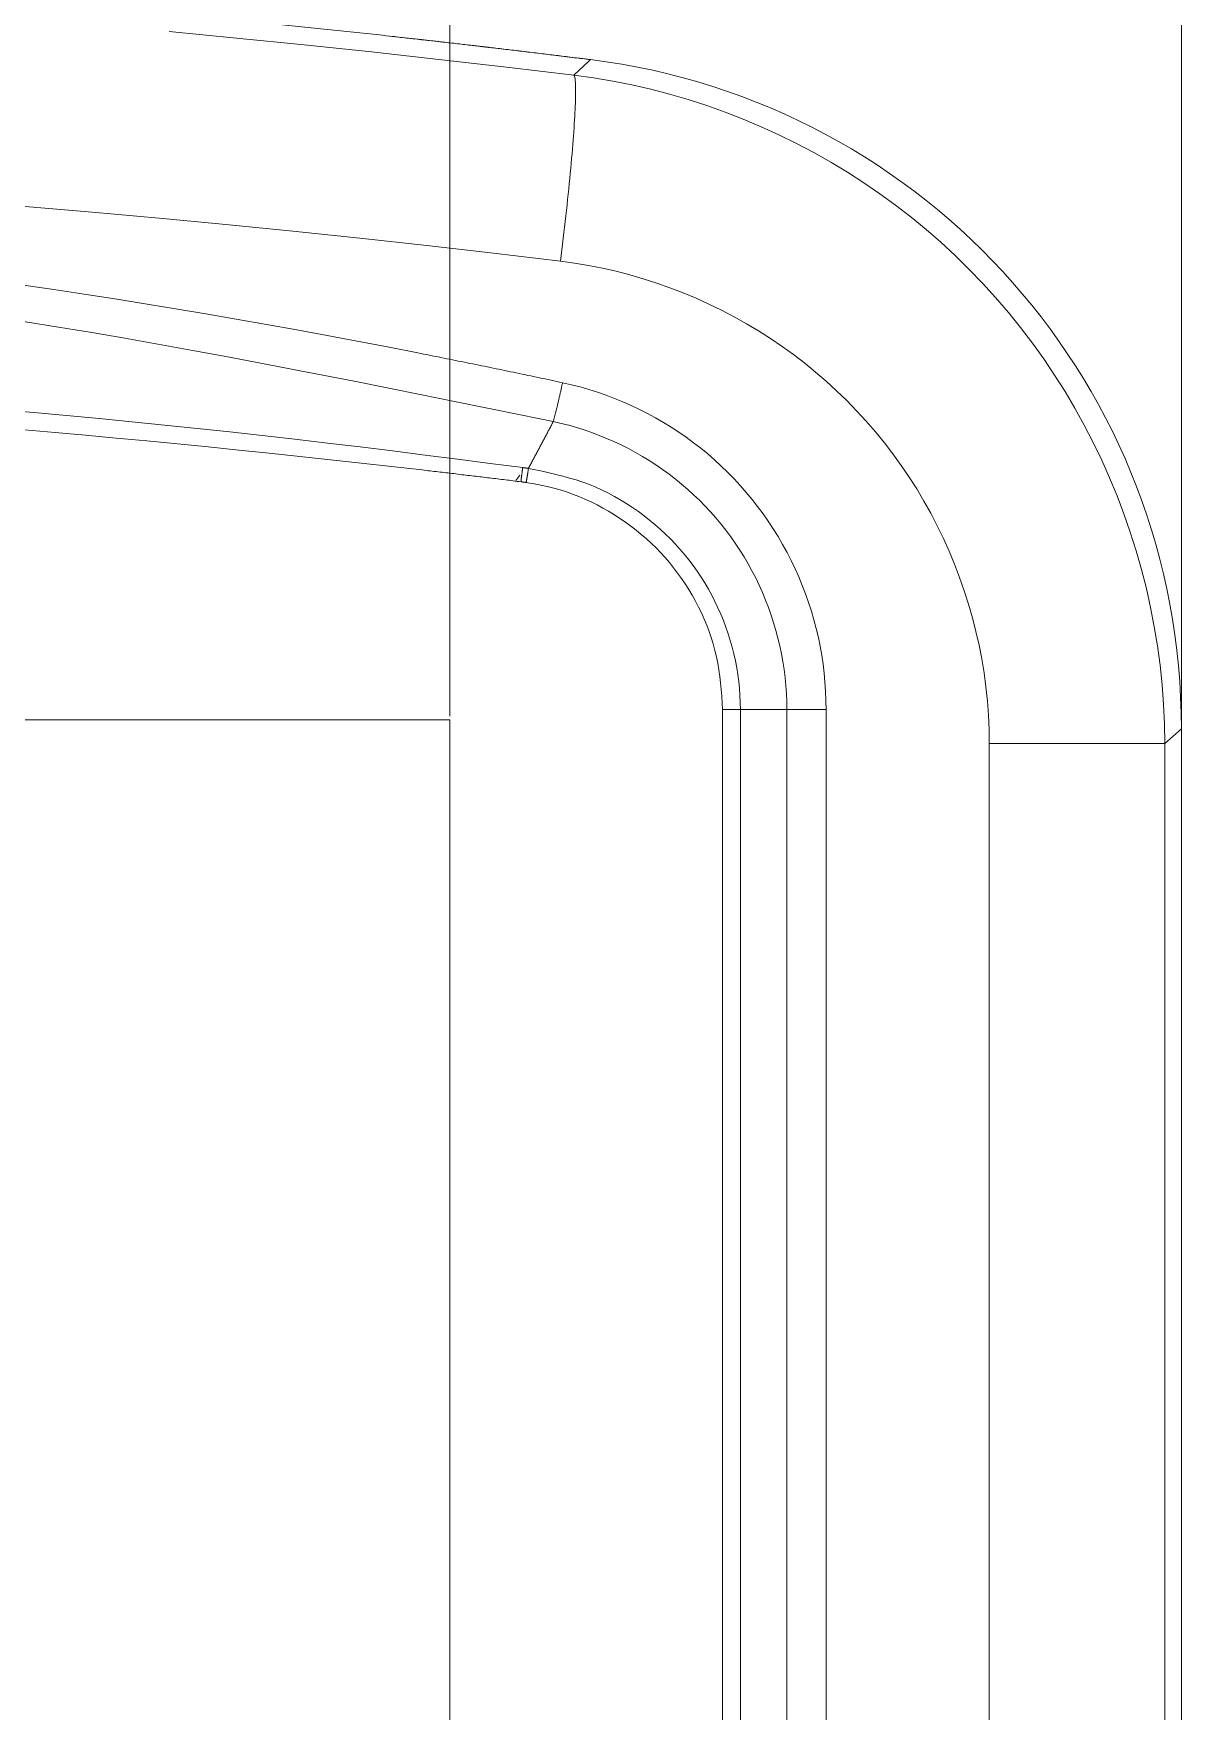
# Model space of a CAD drawing. Header units: inches. Extents: x 0 to 40, y 35.9 to 64.1.
# Drawn here: x 9.187 to 10.547, y 51.388 to 53.376 of the extents above; entities that cross this region are included whole.
import ezdxf

# ---------------------------------------------------------------- set-up
doc = ezdxf.new("R2010")
doc.units = ezdxf.units.IN
doc.header["$MEASUREMENT"] = 0
doc.layers.add('1', color=7, linetype='Continuous')
doc.layers.add('2', color=7, linetype='Continuous')

# ---------------------------------------------------------------- blocks, each defined once
blk = doc.blocks.new('block 725')
at = {"layer": '1', "color": 43, "lineweight": 18, "true_color": 0xccb266}
blk.add_open_spline([(9.7629, 52.8528), (9.7612, 52.8507), (9.7596, 52.8486), (9.758, 52.8464)], degree=3, dxfattribs=at)
blk = doc.blocks.new('block 2895')
at = {"layer": '2', "color": 7, "lineweight": 18, "true_color": 0xffffff}
blk.add_lwpolyline([(10.5268, 52.5346), (10.5268, 49.4211)], dxfattribs=at)
blk = doc.blocks.new('block 2910')
at = {"layer": '2', "color": 7, "lineweight": 18, "true_color": 0xffffff}
blk.add_lwpolyline([(10.0031, 52.5751), (10.0031, 49.7063)], dxfattribs=at)
blk = doc.blocks.new('block 2911')
at = {"layer": '2', "color": 80, "lineweight": 18, "true_color": 0x3fff00}
blk.add_lwpolyline([(10.5466, 52.5522), (10.5466, 49.2757)], dxfattribs=at)
blk = doc.blocks.new('block 2917')
at = {"layer": '2', "color": 7, "lineweight": 18, "true_color": 0xffffff}
blk.add_lwpolyline([(10.319, 49.4027), (10.319, 52.5346)], dxfattribs=at)
blk = doc.blocks.new('block 2919')
at = {"layer": '2', "color": 7, "lineweight": 18, "true_color": 0xffffff}
blk.add_lwpolyline([(10.0791, 49.7063), (10.0791, 52.5751)], dxfattribs=at)
blk = doc.blocks.new('block 2920')
at = {"layer": '2', "color": 7, "lineweight": 18, "true_color": 0xffffff}
blk.add_lwpolyline([(10.1259, 49.7063), (10.1259, 52.5751)], dxfattribs=at)
blk = doc.blocks.new('block 2921')
at = {"layer": '2', "color": 7, "lineweight": 18, "true_color": 0xffffff}
blk.add_lwpolyline([(10.5466, 52.5522), (10.5466, 49.4211)], dxfattribs=at)
blk = doc.blocks.new('block 2922')
at = {"layer": '2', "color": 7, "lineweight": 18, "true_color": 0xffffff}
blk.add_lwpolyline([(9.68, 52.563), (9.68, 49.5341)], dxfattribs=at)
blk = doc.blocks.new('block 2932')
at = {"layer": '2', "color": 7, "lineweight": 18, "true_color": 0xffffff}
blk.add_lwpolyline([(5.9781, 52.563), (9.68, 52.563)], dxfattribs=at)
blk = doc.blocks.new('block 2936')
at = {"layer": '2', "color": 7, "lineweight": 18, "true_color": 0xffffff}
blk.add_lwpolyline([(10.5268, 52.5346), (10.319, 52.5346)], dxfattribs=at)
blk = doc.blocks.new('block 2941')
at = {"layer": '2', "color": 7, "lineweight": 18, "true_color": 0xffffff}
blk.add_lwpolyline([(10.5466, 52.5522), (10.5268, 52.5346)], dxfattribs=at)
blk = doc.blocks.new('block 2958')
at = {"layer": '2', "color": 7, "lineweight": 18, "true_color": 0xffffff}
blk.add_open_spline([(9.6464, 53.3688), (9.7131, 53.3613), (9.7798, 53.3534), (9.8465, 53.3451)], degree=3, dxfattribs=at)
blk = doc.blocks.new('block 2967')
at = {"layer": '2', "color": 80, "lineweight": 18, "true_color": 0x3fff00}
blk.add_open_spline([(9.8465, 53.3451), (10.2465, 53.2952), (10.5466, 52.9553), (10.5466, 52.5522)], degree=3, dxfattribs=at)
blk = doc.blocks.new('block 2979')
at = {"layer": '2', "color": 7, "lineweight": 18, "true_color": 0xffffff}
blk.add_open_spline([(9.8465, 53.3451), (10.2465, 53.2952), (10.5466, 52.9553), (10.5466, 52.5522)], degree=3, dxfattribs=at)
blk = doc.blocks.new('block 3010')
at = {"layer": '2', "color": 7, "lineweight": 18, "true_color": 0xffffff}
blk.add_open_spline([(9.7731, 52.8607), (9.773, 52.8608), (9.7728, 52.8608), (9.7728, 52.8608), (9.7727, 52.8608), (9.7726, 52.8608), (9.7726, 52.8608), (9.7724, 52.8608), (9.7723, 52.8609), (9.7723, 52.8609), (9.7722, 52.8609), (9.772, 52.8609), (9.772, 52.8609), (9.7719, 52.8609), (9.7718, 52.8609), (9.7718, 52.8609), (9.7716, 52.861), (9.7715, 52.861), (9.7715, 52.861), (9.7713, 52.861), (9.7712, 52.861), (9.7712, 52.861), (9.7711, 52.861), (9.7709, 52.8611), (9.7709, 52.8611), (9.7708, 52.8611), (9.7707, 52.8611), (9.7707, 52.8611), (9.7705, 52.8611), (9.7704, 52.8611), (9.7704, 52.8611), (9.7703, 52.8612), (9.7701, 52.8612), (9.7701, 52.8612), (9.77, 52.8612), (9.7698, 52.8612), (9.7698, 52.8612), (9.7697, 52.8613), (9.7696, 52.8613), (9.7696, 52.8613), (9.7694, 52.8613), (9.7693, 52.8613), (9.7693, 52.8613), (9.7692, 52.8613), (9.769, 52.8614), (9.769, 52.8614), (9.7689, 52.8614), (9.7687, 52.8614), (9.7687, 52.8614), (9.7686, 52.8614), (9.7685, 52.8614), (9.7685, 52.8614), (9.7683, 52.8614), (9.7682, 52.8615), (9.7682, 52.8615), (9.7681, 52.8615), (9.7679, 52.8615), (9.7679, 52.8615), (9.7678, 52.8615), (9.7677, 52.8615), (9.7677, 52.8615), (9.7675, 52.8616), (9.7674, 52.8616), (9.7674, 52.8616), (9.7672, 52.8616), (9.7671, 52.8616), (9.7671, 52.8616), (9.767, 52.8616), (9.7668, 52.8616), (9.7668, 52.8616), (9.7667, 52.8617), (9.7666, 52.8617), (9.7666, 52.8617), (9.7664, 52.8617), (9.7663, 52.8617), (9.7663, 52.8617)], degree=3, knots=[0, 0, 0, 0, 1, 1, 1, 2, 2, 2, 3, 3, 3, 4, 4, 4, 5, 5, 5, 6, 6, 6, 7, 7, 7, 8, 8, 8, 9, 9, 9, 10, 10, 10, 11, 11, 11, 12, 12, 12, 13, 13, 13, 14, 14, 14, 15, 15, 15, 16, 16, 16, 17, 17, 17, 18, 18, 18, 19, 19, 19, 20, 20, 20, 21, 21, 21, 22, 22, 22, 23, 23, 23, 24, 24, 24, 25, 25, 25, 25], dxfattribs=at)
blk = doc.blocks.new('block 3022')
at = {"layer": '2', "color": 7, "lineweight": 18, "true_color": 0xffffff}
blk.add_lwpolyline([(9.8111, 53.1063), (9.7318, 53.1158), (9.6525, 53.1248), (9.5733, 53.1335), (9.494, 53.1418), (9.4147, 53.1497), (9.3355, 53.1572), (9.2562, 53.1643), (9.1769, 53.1711)], dxfattribs=at)
blk = doc.blocks.new('block 3072')
at = {"layer": '2', "color": 7, "lineweight": 18, "true_color": 0xffffff}
blk.add_open_spline([(10.0031, 52.5751), (10.0033, 52.5751), (10.0034, 52.5751), (10.0034, 52.5751), (10.0035, 52.5751), (10.0036, 52.5751), (10.0036, 52.5751), (10.0037, 52.5751), (10.0039, 52.5751), (10.0039, 52.5751), (10.0039, 52.5751), (10.0041, 52.5751), (10.0041, 52.5751), (10.0041, 52.5751), (10.0043, 52.5751), (10.0043, 52.5751), (10.0043, 52.5751), (10.0045, 52.5751), (10.0045, 52.5751), (10.0045, 52.5751), (10.0047, 52.5751), (10.0047, 52.5751), (10.0047, 52.5751), (10.005, 52.5751), (10.005, 52.5751), (10.005, 52.5751), (10.0052, 52.5751), (10.0052, 52.5751), (10.0052, 52.5751), (10.0055, 52.5751), (10.0055, 52.5751), (10.0055, 52.5751), (10.0058, 52.5751), (10.0058, 52.5751), (10.0058, 52.5751), (10.0062, 52.5751), (10.0062, 52.5751), (10.0062, 52.5751), (10.0065, 52.5751), (10.0065, 52.5751), (10.0065, 52.5751), (10.0068, 52.5751), (10.0068, 52.5751), (10.0068, 52.5751), (10.0072, 52.5751), (10.0072, 52.5751), (10.0072, 52.5751), (10.0076, 52.5751), (10.0076, 52.5751), (10.0076, 52.5751), (10.008, 52.5751), (10.008, 52.5751), (10.008, 52.5751), (10.0084, 52.5751), (10.0084, 52.5751), (10.0084, 52.5751), (10.0088, 52.5751), (10.0088, 52.5751), (10.0088, 52.5751), (10.0093, 52.5751), (10.0093, 52.5751), (10.0093, 52.5751), (10.0098, 52.5751), (10.0098, 52.5751), (10.0098, 52.5751), (10.0102, 52.5751), (10.0102, 52.5751), (10.0102, 52.5751), (10.0107, 52.5751), (10.0107, 52.5751), (10.0107, 52.5751), (10.0112, 52.5751), (10.0112, 52.5751), (10.0112, 52.5751), (10.0117, 52.5751), (10.0117, 52.5751), (10.0117, 52.5751), (10.0123, 52.5751), (10.0123, 52.5751), (10.0123, 52.5751), (10.0128, 52.5751), (10.0128, 52.5751), (10.0128, 52.5751), (10.0134, 52.5751), (10.0134, 52.5751), (10.0134, 52.5751), (10.014, 52.5751), (10.014, 52.5751), (10.014, 52.5751), (10.0146, 52.5751), (10.0146, 52.5751), (10.0146, 52.5751), (10.0152, 52.5751), (10.0152, 52.5751), (10.0152, 52.5751), (10.0158, 52.5751), (10.0158, 52.5751), (10.0158, 52.5751), (10.0164, 52.5751), (10.0164, 52.5751), (10.0164, 52.5751), (10.0171, 52.5751), (10.0171, 52.5751), (10.0171, 52.5751), (10.0177, 52.5751), (10.0177, 52.5751), (10.0177, 52.5751), (10.0184, 52.5751), (10.0184, 52.5751), (10.0184, 52.5751), (10.0191, 52.5751), (10.0191, 52.5751), (10.0191, 52.5751), (10.0198, 52.5751), (10.0198, 52.5751), (10.0198, 52.5751), (10.0205, 52.5751), (10.0205, 52.5751), (10.0205, 52.5751), (10.0212, 52.5751), (10.0212, 52.5751), (10.0212, 52.5751), (10.0219, 52.5751), (10.0219, 52.5751), (10.0219, 52.5751), (10.0227, 52.5751), (10.0227, 52.5751), (10.0227, 52.5751), (10.0234, 52.5751), (10.0234, 52.5751), (10.0234, 52.5751), (10.0242, 52.5751), (10.0242, 52.5751)], degree=3, knots=[0, 0, 0, 0, 1, 1, 1, 2, 2, 2, 3, 3, 3, 4, 4, 4, 5, 5, 5, 6, 6, 6, 7, 7, 7, 8, 8, 8, 9, 9, 9, 10, 10, 10, 11, 11, 11, 12, 12, 12, 13, 13, 13, 14, 14, 14, 15, 15, 15, 16, 16, 16, 17, 17, 17, 18, 18, 18, 19, 19, 19, 20, 20, 20, 21, 21, 21, 22, 22, 22, 23, 23, 23, 24, 24, 24, 25, 25, 25, 26, 26, 26, 27, 27, 27, 28, 28, 28, 29, 29, 29, 30, 30, 30, 31, 31, 31, 32, 32, 32, 33, 33, 33, 34, 34, 34, 35, 35, 35, 36, 36, 36, 37, 37, 37, 38, 38, 38, 39, 39, 39, 40, 40, 40, 41, 41, 41, 42, 42, 42, 43, 43, 43, 44, 44, 44, 44], dxfattribs=at)
blk = doc.blocks.new('block 3074')
at = {"layer": '2', "color": 7, "lineweight": 18, "true_color": 0xffffff}
blk.add_open_spline([(9.7645, 52.8448), (9.7644, 52.845), (9.7644, 52.8451), (9.7644, 52.8451), (9.7644, 52.8452), (9.7644, 52.8453), (9.7644, 52.8453), (9.7644, 52.8454), (9.7644, 52.8455), (9.7644, 52.8455), (9.7643, 52.8456), (9.7643, 52.8457), (9.7643, 52.8457), (9.7643, 52.8459), (9.7643, 52.846), (9.7643, 52.846), (9.7643, 52.846), (9.7643, 52.8462), (9.7643, 52.8462), (9.7643, 52.8462), (9.7644, 52.8464), (9.7644, 52.8464), (9.7644, 52.8464), (9.7644, 52.8466), (9.7644, 52.8466), (9.7644, 52.8466), (9.7644, 52.8469), (9.7644, 52.8469), (9.7644, 52.8469), (9.7644, 52.8471), (9.7644, 52.8471), (9.7644, 52.8471), (9.7644, 52.8474), (9.7644, 52.8474), (9.7644, 52.8474), (9.7645, 52.8477), (9.7645, 52.8477), (9.7645, 52.8477), (9.7645, 52.848), (9.7645, 52.848), (9.7645, 52.848), (9.7645, 52.8482), (9.7645, 52.8482), (9.7645, 52.8482), (9.7645, 52.8486), (9.7645, 52.8486), (9.7645, 52.8486), (9.7646, 52.8489), (9.7646, 52.8489), (9.7646, 52.8489), (9.7646, 52.8492), (9.7646, 52.8492), (9.7646, 52.8492), (9.7647, 52.8496), (9.7647, 52.8496), (9.7647, 52.8496), (9.7647, 52.85), (9.7647, 52.85), (9.7647, 52.85), (9.7648, 52.8503), (9.7648, 52.8503), (9.7648, 52.8503), (9.7648, 52.8507), (9.7648, 52.8507), (9.7648, 52.8507), (9.7649, 52.8511), (9.7649, 52.8511), (9.7649, 52.8511), (9.7649, 52.8515), (9.7649, 52.8515), (9.7649, 52.8515), (9.765, 52.852), (9.765, 52.852), (9.765, 52.852), (9.765, 52.8524), (9.765, 52.8524), (9.765, 52.8524), (9.7651, 52.8529), (9.7651, 52.8529), (9.7651, 52.8529), (9.7652, 52.8533), (9.7652, 52.8533), (9.7652, 52.8533), (9.7652, 52.8538), (9.7652, 52.8538), (9.7652, 52.8538), (9.7653, 52.8543), (9.7653, 52.8543), (9.7653, 52.8543), (9.7654, 52.8548), (9.7654, 52.8548), (9.7654, 52.8548), (9.7655, 52.8553), (9.7655, 52.8553), (9.7655, 52.8553), (9.7655, 52.8559), (9.7655, 52.8559), (9.7655, 52.8559), (9.7656, 52.8564), (9.7656, 52.8564), (9.7656, 52.8564), (9.7657, 52.857), (9.7657, 52.857), (9.7657, 52.857), (9.7657, 52.8575), (9.7657, 52.8575), (9.7657, 52.8575), (9.7658, 52.8581), (9.7658, 52.8581), (9.7658, 52.8581), (9.7659, 52.8587), (9.7659, 52.8587), (9.7659, 52.8587), (9.766, 52.8593), (9.766, 52.8593), (9.766, 52.8593), (9.7661, 52.8599), (9.7661, 52.8599), (9.7661, 52.8599), (9.7661, 52.8605), (9.7661, 52.8605), (9.7661, 52.8605), (9.7662, 52.8611), (9.7662, 52.8611), (9.7662, 52.8611), (9.7663, 52.8617), (9.7663, 52.8617)], degree=3, knots=[0, 0, 0, 0, 1, 1, 1, 2, 2, 2, 3, 3, 3, 4, 4, 4, 5, 5, 5, 6, 6, 6, 7, 7, 7, 8, 8, 8, 9, 9, 9, 10, 10, 10, 11, 11, 11, 12, 12, 12, 13, 13, 13, 14, 14, 14, 15, 15, 15, 16, 16, 16, 17, 17, 17, 18, 18, 18, 19, 19, 19, 20, 20, 20, 21, 21, 21, 22, 22, 22, 23, 23, 23, 24, 24, 24, 25, 25, 25, 26, 26, 26, 27, 27, 27, 28, 28, 28, 29, 29, 29, 30, 30, 30, 31, 31, 31, 32, 32, 32, 33, 33, 33, 34, 34, 34, 35, 35, 35, 36, 36, 36, 37, 37, 37, 38, 38, 38, 39, 39, 39, 40, 40, 40, 41, 41, 41, 42, 42, 42, 42], dxfattribs=at)
blk = doc.blocks.new('block 3098')
at = {"layer": '2', "color": 7, "lineweight": 18, "true_color": 0xffffff}
blk.add_open_spline([(9.7703, 52.8441), (9.7701, 52.8441), (9.77, 52.8441), (9.77, 52.8441), (9.7699, 52.8442), (9.7698, 52.8442), (9.7698, 52.8442), (9.7697, 52.8442), (9.7696, 52.8442), (9.7696, 52.8442), (9.7694, 52.8442), (9.7693, 52.8442), (9.7693, 52.8442), (9.7692, 52.8443), (9.7691, 52.8443), (9.7691, 52.8443), (9.769, 52.8443), (9.7689, 52.8443), (9.7689, 52.8443), (9.7688, 52.8443), (9.7686, 52.8443), (9.7686, 52.8443), (9.7685, 52.8443), (9.7684, 52.8444), (9.7684, 52.8444), (9.7683, 52.8444), (9.7682, 52.8444), (9.7682, 52.8444), (9.7681, 52.8444), (9.7679, 52.8444), (9.7679, 52.8444), (9.7678, 52.8444), (9.7677, 52.8444), (9.7677, 52.8444), (9.7676, 52.8444), (9.7675, 52.8445), (9.7675, 52.8445), (9.7674, 52.8445), (9.7672, 52.8445), (9.7672, 52.8445), (9.7671, 52.8445), (9.767, 52.8445), (9.767, 52.8445), (9.7669, 52.8445), (9.7668, 52.8445), (9.7668, 52.8445), (9.7667, 52.8446), (9.7666, 52.8446), (9.7666, 52.8446), (9.7664, 52.8446), (9.7663, 52.8446), (9.7663, 52.8446), (9.7662, 52.8446), (9.7661, 52.8446), (9.7661, 52.8446), (9.766, 52.8446), (9.7659, 52.8447), (9.7659, 52.8447), (9.7657, 52.8447), (9.7656, 52.8447), (9.7656, 52.8447), (9.7655, 52.8447), (9.7654, 52.8447), (9.7654, 52.8447), (9.7653, 52.8447), (9.7652, 52.8448), (9.7652, 52.8448), (9.7651, 52.8448), (9.7649, 52.8448), (9.7649, 52.8448), (9.7648, 52.8448), (9.7647, 52.8448), (9.7647, 52.8448), (9.7646, 52.8448), (9.7645, 52.8448), (9.7645, 52.8448)], degree=3, knots=[0, 0, 0, 0, 1, 1, 1, 2, 2, 2, 3, 3, 3, 4, 4, 4, 5, 5, 5, 6, 6, 6, 7, 7, 7, 8, 8, 8, 9, 9, 9, 10, 10, 10, 11, 11, 11, 12, 12, 12, 13, 13, 13, 14, 14, 14, 15, 15, 15, 16, 16, 16, 17, 17, 17, 18, 18, 18, 19, 19, 19, 20, 20, 20, 21, 21, 21, 22, 22, 22, 23, 23, 23, 24, 24, 24, 25, 25, 25, 25], dxfattribs=at)
blk = doc.blocks.new('block 3108')
at = {"layer": '2', "color": 80, "lineweight": 18, "true_color": 0x3fff00}
blk.add_lwpolyline([(9.7272, 53.3595), (9.727, 53.3595), (9.7268, 53.3595), (9.7266, 53.3596), (9.7265, 53.3596), (9.7263, 53.3596), (9.7261, 53.3596), (9.7259, 53.3596), (9.7257, 53.3597), (9.7256, 53.3597), (9.7254, 53.3597), (9.7252, 53.3597), (9.725, 53.3597), (9.7248, 53.3598), (9.7247, 53.3598), (9.7245, 53.3598), (9.7243, 53.3598), (9.7241, 53.3598), (9.724, 53.3599), (9.7238, 53.3599), (9.7236, 53.3599), (9.7234, 53.3599), (9.7232, 53.3599), (9.7231, 53.36), (9.7229, 53.36), (9.7227, 53.36), (9.7225, 53.36), (9.7224, 53.3601), (9.7222, 53.3601), (9.722, 53.3601), (9.7218, 53.3601), (9.7216, 53.3601), (9.7215, 53.3602), (9.7213, 53.3602), (9.7211, 53.3602), (9.7209, 53.3602), (9.7208, 53.3602), (9.7206, 53.3603), (9.7204, 53.3603), (9.7202, 53.3603), (9.72, 53.3603), (9.7199, 53.3603), (9.7197, 53.3604), (9.7195, 53.3604), (9.7193, 53.3604), (9.7191, 53.3604), (9.719, 53.3605), (9.7188, 53.3605), (9.7186, 53.3605), (9.7184, 53.3605), (9.7183, 53.3605)], dxfattribs=at)
blk = doc.blocks.new('block 3111')
at = {"layer": '2', "color": 80, "lineweight": 18, "true_color": 0x3fff00}
blk.add_lwpolyline([(9.7183, 53.3605), (9.7159, 53.3608), (9.7137, 53.3611), (9.7117, 53.3613), (9.7098, 53.3615), (9.7081, 53.3617), (9.7062, 53.3619), (9.7042, 53.3622), (9.7022, 53.3624), (9.7001, 53.3627), (9.6979, 53.3629), (9.6957, 53.3632), (9.6935, 53.3634), (9.6913, 53.3637), (9.6891, 53.3639), (9.6869, 53.3642), (9.6847, 53.3644), (9.6825, 53.3647), (9.6803, 53.3649), (9.6782, 53.3651), (9.676, 53.3654), (9.6739, 53.3656), (9.672, 53.3659), (9.6702, 53.366), (9.6686, 53.3662), (9.6671, 53.3664), (9.6656, 53.3666), (9.6639, 53.3668), (9.6621, 53.367), (9.6602, 53.3672), (9.6581, 53.3674), (9.656, 53.3677), (9.6537, 53.3679), (9.6513, 53.3682), (9.6489, 53.3685), (9.6463, 53.3687), (9.6436, 53.369), (9.6411, 53.3693), (9.6385, 53.3696), (9.636, 53.3699), (9.6335, 53.3702), (9.631, 53.3705), (9.6286, 53.3707), (9.6262, 53.371), (9.6238, 53.3712), (9.6214, 53.3715), (9.6191, 53.3718), (9.6168, 53.372), (9.6146, 53.3723), (9.6123, 53.3725), (9.6101, 53.3728)], dxfattribs=at)
blk = doc.blocks.new('block 3114')
at = {"layer": '2', "color": 80, "lineweight": 18, "true_color": 0x3fff00}
blk.add_lwpolyline([(9.8465, 53.3451), (9.8441, 53.3454), (9.8417, 53.3456), (9.8393, 53.346), (9.8369, 53.3463), (9.8345, 53.3465), (9.8322, 53.3468), (9.8298, 53.3471), (9.8274, 53.3474), (9.825, 53.3477), (9.8226, 53.348), (9.8202, 53.3483), (9.8179, 53.3486), (9.8155, 53.3489), (9.8131, 53.3492), (9.8107, 53.3495), (9.8083, 53.3498), (9.8059, 53.3501), (9.8035, 53.3504), (9.8011, 53.3506), (9.7988, 53.3509), (9.7964, 53.3512), (9.794, 53.3515), (9.7916, 53.3518), (9.7892, 53.3521), (9.7868, 53.3524), (9.7845, 53.3527), (9.7821, 53.353), (9.7797, 53.3533), (9.7773, 53.3535), (9.7749, 53.3538), (9.7725, 53.3541), (9.7701, 53.3544), (9.7677, 53.3547), (9.7653, 53.355), (9.763, 53.3553), (9.7606, 53.3555), (9.7582, 53.3558), (9.7558, 53.3561), (9.7534, 53.3564), (9.751, 53.3567), (9.7487, 53.357), (9.7463, 53.3572), (9.7439, 53.3575), (9.7415, 53.3578), (9.7391, 53.3581), (9.7367, 53.3584), (9.7343, 53.3587), (9.7319, 53.3589), (9.7296, 53.3592), (9.7272, 53.3595)], dxfattribs=at)
blk = doc.blocks.new('block 3130')
at = {"layer": '2', "color": 7, "lineweight": 18, "true_color": 0xffffff}
blk.add_lwpolyline([(10.0242, 51.3702), (10.0242, 51.4276), (10.0242, 51.4849), (10.0242, 51.5423), (10.0242, 51.5997), (10.0242, 51.6571), (10.0242, 51.7144), (10.0242, 51.7718), (10.0242, 51.8292), (10.0242, 51.8866), (10.0242, 51.9439), (10.0242, 52.0013), (10.0242, 52.0587), (10.0242, 52.1161), (10.0242, 52.1735), (10.0242, 52.2308), (10.0242, 52.2882), (10.0242, 52.3456), (10.0242, 52.403), (10.0242, 52.4603), (10.0242, 52.5177), (10.0242, 52.5751)], dxfattribs=at)
blk = doc.blocks.new('block 3131')
at = {"layer": '2', "color": 7, "lineweight": 18, "true_color": 0xffffff}
blk.add_lwpolyline([(7.829, 53.1382), (7.8689, 53.1378), (7.9087, 53.1374), (7.9485, 53.1369), (7.9883, 53.1362), (8.0281, 53.1355), (8.0679, 53.1346), (8.1077, 53.1334), (8.1475, 53.1321), (8.1873, 53.1305), (8.2271, 53.1287), (8.2669, 53.1268), (8.3066, 53.1247), (8.3464, 53.1224), (8.3861, 53.1199), (8.4258, 53.1173), (8.4655, 53.1146), (8.5053, 53.1116), (8.5449, 53.1085), (8.5846, 53.1052), (8.6243, 53.1017), (8.6639, 53.098), (8.7035, 53.0942), (8.7431, 53.0902), (8.7827, 53.086), (8.8223, 53.0817), (8.8618, 53.0772), (8.9014, 53.0725), (8.9409, 53.0677), (8.9804, 53.0627), (9.0198, 53.0575), (9.0592, 53.052), (9.0986, 53.0464), (9.138, 53.0406), (9.1773, 53.0345), (9.2165, 53.0281), (9.2558, 53.0216), (9.295, 53.0149), (9.3341, 53.008), (9.3733, 53.0009), (9.4124, 52.9937), (9.4515, 52.9864), (9.4905, 52.9789), (9.5296, 52.9713), (9.5686, 52.9636), (9.6076, 52.9558), (9.6466, 52.948), (9.6856, 52.9401), (9.7246, 52.9322), (9.7635, 52.9242), (9.8025, 52.9162)], dxfattribs=at)
blk = doc.blocks.new('block 3138')
at = {"layer": '2', "color": 7, "lineweight": 18, "true_color": 0xffffff}
blk.add_lwpolyline([(9.3474, 53.3783), (9.4274, 53.3707), (9.5073, 53.3627), (9.5872, 53.3542), (9.6671, 53.3454), (9.747, 53.3363), (9.8269, 53.3267)], dxfattribs=at)
blk = doc.blocks.new('block 3144')
at = {"layer": '2', "color": 7, "lineweight": 18, "true_color": 0xffffff}
blk.add_lwpolyline([(9.4543, 53.3891), (9.4582, 53.3888), (9.462, 53.3884), (9.4659, 53.388), (9.4697, 53.3876), (9.4735, 53.3872), (9.4774, 53.3868), (9.4812, 53.3864), (9.4851, 53.386), (9.4889, 53.3856), (9.4928, 53.3853), (9.4966, 53.3849), (9.5005, 53.3845), (9.5043, 53.3841), (9.5081, 53.3837), (9.512, 53.3833), (9.5158, 53.3829), (9.5197, 53.3825), (9.5235, 53.3821), (9.5273, 53.3817), (9.5312, 53.3813), (9.535, 53.3809), (9.5389, 53.3804), (9.5427, 53.38), (9.5465, 53.3797), (9.5504, 53.3792), (9.5542, 53.3788), (9.5581, 53.3784), (9.5619, 53.378), (9.5658, 53.3776), (9.5696, 53.3772), (9.5734, 53.3768), (9.5773, 53.3764), (9.5811, 53.3759), (9.585, 53.3755), (9.5888, 53.3751), (9.5926, 53.3747), (9.5965, 53.3743), (9.6003, 53.3739), (9.6042, 53.3734), (9.608, 53.373), (9.6118, 53.3726), (9.6157, 53.3722), (9.6195, 53.3717), (9.6234, 53.3713), (9.6272, 53.3709), (9.631, 53.3705), (9.6349, 53.37), (9.6387, 53.3696), (9.6425, 53.3692), (9.6464, 53.3688)], dxfattribs=at)
blk = doc.blocks.new('block 3163')
at = {"layer": '2', "color": 7, "lineweight": 18, "true_color": 0xffffff}
blk.add_lwpolyline([(10.0791, 52.5751), (10.0799, 52.5751), (10.0806, 52.5751), (10.0814, 52.5751), (10.0822, 52.5751), (10.083, 52.5751), (10.0838, 52.5751), (10.0846, 52.5751), (10.0854, 52.5751), (10.0862, 52.5751), (10.0871, 52.5751), (10.0879, 52.5751), (10.0888, 52.5751), (10.0897, 52.5751), (10.0905, 52.5751), (10.0914, 52.5751), (10.0923, 52.5751), (10.0933, 52.5751), (10.0942, 52.5751), (10.0951, 52.5751), (10.096, 52.5751), (10.097, 52.5751), (10.0979, 52.5751), (10.0989, 52.5751), (10.0998, 52.5751), (10.1008, 52.5751), (10.1018, 52.5751), (10.1028, 52.5751), (10.1037, 52.5751), (10.1047, 52.5751), (10.1057, 52.5751), (10.1067, 52.5751), (10.1077, 52.5751), (10.1087, 52.5751), (10.1097, 52.5751), (10.1107, 52.5751), (10.1118, 52.5751), (10.1128, 52.5751), (10.1138, 52.5751), (10.1148, 52.5751), (10.1158, 52.5751), (10.1168, 52.5751), (10.1178, 52.5751), (10.1188, 52.5751), (10.1198, 52.5751), (10.1209, 52.5751), (10.1219, 52.5751), (10.1229, 52.5751), (10.1239, 52.5751), (10.1249, 52.5751), (10.1259, 52.5751)], dxfattribs=at)
blk = doc.blocks.new('block 3180')
at = {"layer": '2', "color": 7, "lineweight": 18, "true_color": 0xffffff}
blk.add_lwpolyline([(10.0791, 52.5751), (10.078, 52.5751), (10.077, 52.5751), (10.0759, 52.5751), (10.0748, 52.5751), (10.0736, 52.5751), (10.0725, 52.5751), (10.0715, 52.5751), (10.0704, 52.5751), (10.0693, 52.5751), (10.0682, 52.5751), (10.0671, 52.5751), (10.0659, 52.5751), (10.0648, 52.5751), (10.0638, 52.5751), (10.0627, 52.5751), (10.0616, 52.5751), (10.0605, 52.5751), (10.0594, 52.5751), (10.0583, 52.5751), (10.0572, 52.5751), (10.0561, 52.5751), (10.055, 52.5751), (10.0539, 52.5751), (10.0528, 52.5751), (10.0517, 52.5751), (10.0506, 52.5751), (10.0495, 52.5751), (10.0484, 52.5751), (10.0473, 52.5751), (10.0462, 52.5751), (10.0451, 52.5751), (10.044, 52.5751), (10.0429, 52.5751), (10.0418, 52.5751), (10.0407, 52.5751), (10.0396, 52.5751), (10.0385, 52.5751), (10.0374, 52.5751), (10.0363, 52.5751), (10.0352, 52.5751), (10.0341, 52.5751), (10.033, 52.5751), (10.0319, 52.5751), (10.0308, 52.5751), (10.0297, 52.5751), (10.0286, 52.5751), (10.0275, 52.5751), (10.0264, 52.5751), (10.0253, 52.5751), (10.0242, 52.5751)], dxfattribs=at)
blk = doc.blocks.new('block 3181')
at = {"layer": '2', "color": 7, "lineweight": 18, "true_color": 0xffffff}
blk.add_lwpolyline([(10.0242, 52.5751), (10.0238, 52.5834), (10.0234, 52.5917), (10.0229, 52.6), (10.0222, 52.6082), (10.0212, 52.6164), (10.0199, 52.6246), (10.0184, 52.6328), (10.0165, 52.6409), (10.0145, 52.6489), (10.0122, 52.6569), (10.0097, 52.6648), (10.007, 52.6727), (10.0041, 52.6804), (10.001, 52.6881), (9.9976, 52.6957), (9.994, 52.7032), (9.9902, 52.7105), (9.9862, 52.7178), (9.982, 52.725), (9.9775, 52.732), (9.9729, 52.7389), (9.9681, 52.7456), (9.9631, 52.7522), (9.9579, 52.7587), (9.9525, 52.765), (9.9469, 52.7712), (9.9412, 52.7771), (9.9353, 52.783), (9.9292, 52.7886), (9.9229, 52.7941), (9.9165, 52.7994), (9.91, 52.8045), (9.9033, 52.8095), (9.8965, 52.8143), (9.8895, 52.8189), (9.8824, 52.8232), (9.8752, 52.8274), (9.8679, 52.8313), (9.8604, 52.835), (9.8529, 52.8384), (9.8452, 52.8415), (9.8375, 52.8444), (9.8296, 52.847), (9.8217, 52.8493), (9.8137, 52.8515), (9.8056, 52.8536), (9.7975, 52.8555), (9.7894, 52.8573), (9.7813, 52.859), (9.7731, 52.8607)], dxfattribs=at)
blk = doc.blocks.new('block 3182')
at = {"layer": '2', "color": 7, "lineweight": 18, "true_color": 0xffffff}
blk.add_lwpolyline([(9.7645, 52.8448), (9.7722, 52.8436), (9.78, 52.8423), (9.7877, 52.8409), (9.7954, 52.8393), (9.803, 52.8374), (9.8105, 52.8352), (9.818, 52.8328), (9.8254, 52.8302), (9.8328, 52.8273), (9.84, 52.8243), (9.8472, 52.821), (9.8543, 52.8175), (9.8613, 52.8138), (9.8681, 52.8099), (9.8749, 52.8058), (9.8815, 52.8015), (9.8881, 52.797), (9.8945, 52.7924), (9.9007, 52.7876), (9.9068, 52.7825), (9.9128, 52.7774), (9.9186, 52.772), (9.9242, 52.7665), (9.9297, 52.7609), (9.935, 52.7551), (9.9401, 52.7491), (9.9451, 52.743), (9.9498, 52.7367), (9.9544, 52.7303), (9.9588, 52.7238), (9.963, 52.7172), (9.967, 52.7104), (9.9709, 52.7035), (9.9745, 52.6965), (9.978, 52.6894), (9.9812, 52.6822), (9.9843, 52.675), (9.9871, 52.6676), (9.9897, 52.6602), (9.992, 52.6527), (9.994, 52.6451), (9.9958, 52.6375), (9.9973, 52.6298), (9.9986, 52.6221), (9.9997, 52.6143), (10.0006, 52.6065), (10.0013, 52.5987), (10.002, 52.5908), (10.0026, 52.583), (10.0031, 52.5751)], dxfattribs=at)
blk = doc.blocks.new('block 3185')
at = {"layer": '2', "color": 7, "lineweight": 18, "true_color": 0xffffff}
blk.add_lwpolyline([(10.319, 52.5346), (10.3188, 52.5515), (10.318, 52.5683), (10.3168, 52.5851), (10.315, 52.6018), (10.3128, 52.6184), (10.3101, 52.6349), (10.3069, 52.6513), (10.3032, 52.6676), (10.299, 52.6838), (10.2944, 52.6999), (10.2894, 52.7158), (10.2839, 52.7315), (10.2779, 52.7471), (10.2715, 52.7625), (10.2647, 52.7777), (10.2574, 52.7927), (10.2497, 52.8075), (10.2415, 52.8221), (10.233, 52.8364), (10.224, 52.8505), (10.2147, 52.8643), (10.2049, 52.8778), (10.1947, 52.8911), (10.1841, 52.904), (10.1732, 52.9167), (10.1618, 52.929), (10.1502, 52.941), (10.1382, 52.9526), (10.1259, 52.9639), (10.1133, 52.9748), (10.1003, 52.9853), (10.0871, 52.9955), (10.0736, 53.0052), (10.0598, 53.0146), (10.0457, 53.0236), (10.0314, 53.0322), (10.0167, 53.0404), (10.0019, 53.0482), (9.9868, 53.0555), (9.9716, 53.0624), (9.9562, 53.0689), (9.9407, 53.0748), (9.925, 53.0804), (9.9091, 53.0855), (9.8931, 53.0901), (9.877, 53.0943), (9.8607, 53.098), (9.8443, 53.1012), (9.8277, 53.104), (9.8111, 53.1063)], dxfattribs=at)
blk = doc.blocks.new('block 3190')
at = {"layer": '2', "color": 7, "lineweight": 18, "true_color": 0xffffff}
blk.add_lwpolyline([(10.1259, 52.5751), (10.1254, 52.5859), (10.1249, 52.5966), (10.1243, 52.6073), (10.1234, 52.6181), (10.1222, 52.6288), (10.1207, 52.6394), (10.1188, 52.65), (10.1166, 52.6605), (10.1141, 52.671), (10.1113, 52.6814), (10.1083, 52.6917), (10.1049, 52.702), (10.1014, 52.7121), (10.0975, 52.7221), (10.0934, 52.7321), (10.089, 52.7419), (10.0843, 52.7516), (10.0794, 52.7612), (10.0742, 52.7706), (10.0688, 52.7799), (10.0631, 52.7891), (10.0572, 52.7981), (10.051, 52.8069), (10.0446, 52.8156), (10.038, 52.824), (10.0311, 52.8323), (10.024, 52.8404), (10.0167, 52.8483), (10.0092, 52.856), (10.0015, 52.8634), (9.9936, 52.8707), (9.9855, 52.8778), (9.9771, 52.8846), (9.9686, 52.8912), (9.96, 52.8976), (9.9511, 52.9037), (9.9421, 52.9096), (9.933, 52.9153), (9.9236, 52.9206), (9.9142, 52.9258), (9.9046, 52.9306), (9.8949, 52.9352), (9.885, 52.9396), (9.8751, 52.9437), (9.8651, 52.9475), (9.8549, 52.951), (9.8447, 52.9543), (9.8343, 52.9572), (9.8239, 52.9598), (9.8135, 52.9623)], dxfattribs=at)
blk = doc.blocks.new('block 3200')
at = {"layer": '2', "color": 7, "lineweight": 18, "true_color": 0xffffff}
blk.add_lwpolyline([(9.8269, 53.3267), (9.85, 53.3235), (9.8729, 53.3196), (9.8955, 53.3151), (9.918, 53.3099), (9.9403, 53.3041), (9.9624, 53.2977), (9.9843, 53.2906), (10.006, 53.2829), (10.0275, 53.2746), (10.0487, 53.2656), (10.0697, 53.256), (10.0905, 53.2458), (10.111, 53.235), (10.1312, 53.2236), (10.151, 53.2116), (10.1704, 53.1991), (10.1895, 53.1861), (10.2081, 53.1725), (10.2263, 53.1584), (10.2441, 53.1438), (10.2615, 53.1286), (10.2784, 53.113), (10.2949, 53.0969), (10.311, 53.0802), (10.3265, 53.0631), (10.3416, 53.0456), (10.3561, 53.0276), (10.3701, 53.0092), (10.3836, 52.9905), (10.3964, 52.9713), (10.4088, 52.9518), (10.4205, 52.932), (10.4316, 52.9119), (10.4422, 52.8914), (10.4522, 52.8706), (10.4616, 52.8496), (10.4704, 52.8283), (10.4786, 52.8068), (10.4861, 52.785), (10.4931, 52.763), (10.4994, 52.7408), (10.5051, 52.7184), (10.5101, 52.6959), (10.5145, 52.6732), (10.5182, 52.6503), (10.5213, 52.6274), (10.5237, 52.6043), (10.5254, 52.5811), (10.5264, 52.5579), (10.5268, 52.5346)], dxfattribs=at)
blk = doc.blocks.new('block 3205')
at = {"layer": '2', "color": 7, "lineweight": 18, "true_color": 0xffffff}
blk.add_lwpolyline([(9.8269, 53.3267), (9.8273, 53.3264), (9.8276, 53.3258), (9.8278, 53.325), (9.8281, 53.3241), (9.8283, 53.3229), (9.8285, 53.3215), (9.8286, 53.3199), (9.8288, 53.3181), (9.8289, 53.3162), (9.8289, 53.314), (9.829, 53.3116), (9.829, 53.309), (9.829, 53.3063), (9.829, 53.3034), (9.8289, 53.3002), (9.8288, 53.297), (9.8287, 53.2935), (9.8285, 53.2898), (9.8284, 53.286), (9.8282, 53.282), (9.8279, 53.2779), (9.8277, 53.2736), (9.8274, 53.2691), (9.8271, 53.2644), (9.8268, 53.2596), (9.8264, 53.2547), (9.826, 53.2496), (9.8256, 53.2444), (9.8251, 53.239), (9.8247, 53.2335), (9.8242, 53.2279), (9.8237, 53.2222), (9.8231, 53.2164), (9.8226, 53.2104), (9.822, 53.2044), (9.8214, 53.1983), (9.8208, 53.1921), (9.8201, 53.1858), (9.8195, 53.1794), (9.8188, 53.173), (9.8181, 53.1665), (9.8174, 53.16), (9.8166, 53.1534), (9.8159, 53.1467), (9.8151, 53.1401), (9.8143, 53.1334), (9.8135, 53.1266), (9.8127, 53.1199), (9.8119, 53.1131), (9.8111, 53.1063)], dxfattribs=at)
blk = doc.blocks.new('block 3211')
at = {"layer": '2', "color": 7, "lineweight": 18, "true_color": 0xffffff}
blk.add_lwpolyline([(9.8135, 52.9623), (9.81, 52.9631), (9.8066, 52.9638), (9.8032, 52.9645), (9.7998, 52.9652), (9.7964, 52.966), (9.7929, 52.9667), (9.7895, 52.9674), (9.7861, 52.9682), (9.7826, 52.9689), (9.7792, 52.9696), (9.7758, 52.9703), (9.7724, 52.971), (9.7689, 52.9718), (9.7655, 52.9725), (9.7621, 52.9732), (9.7587, 52.9739), (9.7552, 52.9746), (9.7518, 52.9753), (9.7484, 52.9761), (9.7449, 52.9768), (9.7415, 52.9775), (9.7381, 52.9782), (9.7347, 52.9789), (9.7312, 52.9796), (9.7278, 52.9803), (9.7244, 52.981), (9.7209, 52.9817), (9.7175, 52.9824), (9.7141, 52.9831), (9.7106, 52.9838), (9.7072, 52.9845), (9.7038, 52.9852), (9.7003, 52.9859), (9.6969, 52.9866), (9.6935, 52.9873), (9.69, 52.9879), (9.6866, 52.9886), (9.6832, 52.9893), (9.6797, 52.99), (9.6763, 52.9907), (9.6729, 52.9914), (9.6694, 52.9921), (9.666, 52.9928), (9.6626, 52.9935), (9.6591, 52.9941), (9.6557, 52.9948), (9.6523, 52.9955), (9.6488, 52.9962), (9.6454, 52.9969), (9.642, 52.9976)], dxfattribs=at)
blk = doc.blocks.new('block 3216')
at = {"layer": '2', "color": 7, "lineweight": 18, "true_color": 0xffffff}
blk.add_lwpolyline([(9.8025, 52.9162), (9.8118, 52.9141), (9.821, 52.9118), (9.8301, 52.9092), (9.8391, 52.9064), (9.8481, 52.9033), (9.857, 52.8999), (9.8657, 52.8963), (9.8744, 52.8925), (9.883, 52.8885), (9.8915, 52.8842), (9.8998, 52.8797), (9.9081, 52.875), (9.9162, 52.87), (9.9241, 52.8649), (9.932, 52.8595), (9.9396, 52.8539), (9.9471, 52.8481), (9.9545, 52.8421), (9.9617, 52.8359), (9.9687, 52.8296), (9.9756, 52.823), (9.9822, 52.8162), (9.9887, 52.8093), (9.995, 52.8022), (10.0011, 52.7949), (10.007, 52.7874), (10.0127, 52.7798), (10.0181, 52.772), (10.0234, 52.764), (10.0285, 52.756), (10.0333, 52.7477), (10.0379, 52.7394), (10.0423, 52.7309), (10.0464, 52.7223), (10.0503, 52.7136), (10.054, 52.7048), (10.0574, 52.6959), (10.0606, 52.687), (10.0635, 52.6779), (10.0662, 52.6688), (10.0686, 52.6596), (10.0708, 52.6504), (10.0728, 52.6411), (10.0745, 52.6318), (10.0759, 52.6224), (10.0771, 52.613), (10.078, 52.6035), (10.0786, 52.5941), (10.079, 52.5846), (10.0791, 52.5751)], dxfattribs=at)
blk = doc.blocks.new('block 3227')
at = {"layer": '2', "color": 7, "lineweight": 18, "true_color": 0xffffff}
blk.add_lwpolyline([(9.642, 52.9977), (9.6061, 53.0046), (9.5703, 53.0114), (9.5345, 53.0182), (9.4986, 53.0248), (9.4627, 53.0313), (9.4268, 53.0376), (9.3909, 53.0438), (9.3549, 53.0498), (9.3189, 53.0557), (9.2829, 53.0615), (9.2468, 53.0671), (9.2108, 53.0726), (9.1747, 53.078), (9.1386, 53.0832), (9.1024, 53.0883), (9.0663, 53.0933), (9.0301, 53.0981), (8.9939, 53.1028), (8.9577, 53.1074), (8.9215, 53.1118), (8.8852, 53.1161), (8.849, 53.1202), (8.8127, 53.1242), (8.7764, 53.128), (8.7401, 53.1317), (8.7038, 53.1353), (8.6674, 53.1387), (8.6311, 53.1419), (8.5947, 53.1451), (8.5583, 53.1481), (8.5219, 53.1509), (8.4855, 53.1536), (8.4491, 53.1562), (8.4127, 53.1586), (8.3763, 53.1609), (8.3398, 53.163), (8.3034, 53.1651), (8.2669, 53.1669), (8.2305, 53.1687), (8.194, 53.1703), (8.1575, 53.1717), (8.121, 53.173), (8.0846, 53.1741), (8.0481, 53.175), (8.0116, 53.1758), (7.9751, 53.1764), (7.9386, 53.1769), (7.9021, 53.1774), (7.8656, 53.1777), (7.829, 53.1781)], dxfattribs=at)
blk = doc.blocks.new('block 3233')
at = {"layer": '2', "color": 7, "lineweight": 18, "true_color": 0xffffff}
blk.add_open_spline([(9.7731, 52.8607), (9.7731, 52.8607), (9.773, 52.8601), (9.773, 52.8601), (9.773, 52.8601), (9.7729, 52.8596), (9.7729, 52.8596), (9.7729, 52.8596), (9.7728, 52.859), (9.7728, 52.859), (9.7728, 52.859), (9.7728, 52.8584), (9.7728, 52.8584), (9.7728, 52.8584), (9.7727, 52.8579), (9.7727, 52.8579), (9.7727, 52.8579), (9.7726, 52.8573), (9.7726, 52.8573), (9.7726, 52.8573), (9.7725, 52.8568), (9.7725, 52.8568), (9.7725, 52.8568), (9.7724, 52.8563), (9.7724, 52.8563), (9.7724, 52.8563), (9.7723, 52.8557), (9.7723, 52.8557), (9.7723, 52.8557), (9.7722, 52.8552), (9.7722, 52.8552), (9.7722, 52.8552), (9.7722, 52.8547), (9.7722, 52.8547), (9.7722, 52.8547), (9.7721, 52.8542), (9.7721, 52.8542), (9.7721, 52.8542), (9.772, 52.8538), (9.772, 52.8538), (9.772, 52.8538), (9.7719, 52.8533), (9.7719, 52.8533), (9.7719, 52.8533), (9.7718, 52.8528), (9.7718, 52.8528), (9.7718, 52.8528), (9.7718, 52.8524), (9.7718, 52.8524), (9.7718, 52.8524), (9.7717, 52.8519), (9.7717, 52.8519), (9.7717, 52.8519), (9.7716, 52.8515), (9.7716, 52.8515), (9.7716, 52.8515), (9.7716, 52.8511), (9.7716, 52.8511), (9.7716, 52.8511), (9.7715, 52.8507), (9.7715, 52.8507), (9.7715, 52.8507), (9.7714, 52.8503), (9.7714, 52.8503), (9.7714, 52.8503), (9.7714, 52.8499), (9.7714, 52.8499), (9.7714, 52.8499), (9.7713, 52.8496), (9.7713, 52.8496), (9.7713, 52.8496), (9.7712, 52.8492), (9.7712, 52.8492), (9.7712, 52.8492), (9.7712, 52.8488), (9.7712, 52.8488), (9.7712, 52.8488), (9.7711, 52.8485), (9.7711, 52.8485), (9.7711, 52.8485), (9.7711, 52.8482), (9.7711, 52.8482), (9.7711, 52.8482), (9.771, 52.8479), (9.771, 52.8479), (9.771, 52.8479), (9.771, 52.8476), (9.771, 52.8476), (9.771, 52.8476), (9.7709, 52.8473), (9.7709, 52.8473), (9.7709, 52.8473), (9.7709, 52.847), (9.7709, 52.847), (9.7709, 52.847), (9.7708, 52.8467), (9.7708, 52.8467), (9.7708, 52.8467), (9.7708, 52.8465), (9.7708, 52.8465), (9.7708, 52.8465), (9.7707, 52.8462), (9.7707, 52.8462), (9.7707, 52.8462), (9.7707, 52.846), (9.7707, 52.846), (9.7707, 52.846), (9.7706, 52.8458), (9.7706, 52.8458), (9.7706, 52.8458), (9.7706, 52.8456), (9.7706, 52.8456), (9.7706, 52.8456), (9.7706, 52.8454), (9.7706, 52.8454), (9.7706, 52.8454), (9.7705, 52.8452), (9.7705, 52.8452), (9.7705, 52.8451), (9.7705, 52.8449), (9.7705, 52.8449), (9.7704, 52.8448), (9.7704, 52.8447), (9.7704, 52.8447), (9.7704, 52.8445), (9.7703, 52.8444), (9.7703, 52.8444), (9.7703, 52.8443), (9.7703, 52.8442), (9.7703, 52.8442)], degree=3, knots=[0, 0, 0, 0, 1, 1, 1, 2, 2, 2, 3, 3, 3, 4, 4, 4, 5, 5, 5, 6, 6, 6, 7, 7, 7, 8, 8, 8, 9, 9, 9, 10, 10, 10, 11, 11, 11, 12, 12, 12, 13, 13, 13, 14, 14, 14, 15, 15, 15, 16, 16, 16, 17, 17, 17, 18, 18, 18, 19, 19, 19, 20, 20, 20, 21, 21, 21, 22, 22, 22, 23, 23, 23, 24, 24, 24, 25, 25, 25, 26, 26, 26, 27, 27, 27, 28, 28, 28, 29, 29, 29, 30, 30, 30, 31, 31, 31, 32, 32, 32, 33, 33, 33, 34, 34, 34, 35, 35, 35, 36, 36, 36, 37, 37, 37, 38, 38, 38, 39, 39, 39, 40, 40, 40, 41, 41, 41, 42, 42, 42, 43, 43, 43, 43], dxfattribs=at)
blk = doc.blocks.new('block 3235')
at = {"layer": '2', "color": 7, "lineweight": 18, "true_color": 0xffffff}
blk.add_lwpolyline([(9.8025, 52.9162), (9.8027, 52.9169), (9.8029, 52.9176), (9.8031, 52.9183), (9.8033, 52.919), (9.8035, 52.9198), (9.8037, 52.9205), (9.8039, 52.9213), (9.8041, 52.9221), (9.8043, 52.9229), (9.8045, 52.9237), (9.8047, 52.9245), (9.8049, 52.9253), (9.8051, 52.9262), (9.8053, 52.9271), (9.8056, 52.9279), (9.8058, 52.9288), (9.806, 52.9297), (9.8062, 52.9306), (9.8064, 52.9315), (9.8067, 52.9324), (9.8069, 52.9333), (9.8071, 52.9343), (9.8073, 52.9352), (9.8076, 52.9362), (9.8078, 52.9371), (9.808, 52.9381), (9.8083, 52.9391), (9.8085, 52.9401), (9.8087, 52.941), (9.8089, 52.942), (9.8092, 52.943), (9.8094, 52.944), (9.8096, 52.945), (9.8099, 52.9461), (9.8101, 52.9471), (9.8103, 52.9481), (9.8106, 52.9491), (9.8108, 52.9501), (9.811, 52.9511), (9.8113, 52.9522), (9.8115, 52.9532), (9.8117, 52.9542), (9.8119, 52.9552), (9.8121, 52.9563), (9.8124, 52.9573), (9.8126, 52.9583), (9.8128, 52.9593), (9.813, 52.9603), (9.8133, 52.9613), (9.8135, 52.9623)], dxfattribs=at)
blk = doc.blocks.new('block 3238')
at = {"layer": '2', "color": 7, "lineweight": 18, "true_color": 0xffffff}
blk.add_lwpolyline([(9.8465, 53.3451), (9.8461, 53.3447), (9.8457, 53.3443), (9.8453, 53.344), (9.8449, 53.3436), (9.8445, 53.3432), (9.8441, 53.3429), (9.8437, 53.3425), (9.8434, 53.3421), (9.843, 53.3418), (9.8426, 53.3414), (9.8422, 53.341), (9.8418, 53.3407), (9.8414, 53.3403), (9.841, 53.3399), (9.8406, 53.3396), (9.8402, 53.3392), (9.8398, 53.3388), (9.8395, 53.3384), (9.8391, 53.3381), (9.8387, 53.3377), (9.8383, 53.3373), (9.8379, 53.337), (9.8375, 53.3366), (9.8371, 53.3362), (9.8367, 53.3359), (9.8363, 53.3355), (9.8359, 53.3351), (9.8355, 53.3348), (9.8351, 53.3344), (9.8348, 53.334), (9.8344, 53.3337), (9.834, 53.3333), (9.8336, 53.3329), (9.8332, 53.3326), (9.8328, 53.3322), (9.8324, 53.3318), (9.832, 53.3315), (9.8316, 53.3311), (9.8313, 53.3307), (9.8309, 53.3304), (9.8305, 53.33), (9.8301, 53.3296), (9.8297, 53.3293), (9.8293, 53.3289), (9.8289, 53.3285), (9.8285, 53.3281), (9.8281, 53.3278), (9.8277, 53.3274), (9.8273, 53.327), (9.8269, 53.3267)], dxfattribs=at)
blk = doc.blocks.new('block 3240')
at = {"layer": '2', "color": 7, "lineweight": 18, "true_color": 0xffffff}
blk.add_lwpolyline([(9.8025, 52.9162), (9.8019, 52.9151), (9.8013, 52.914), (9.8007, 52.9129), (9.8002, 52.9118), (9.7996, 52.9107), (9.799, 52.9096), (9.7984, 52.9084), (9.7978, 52.9073), (9.7972, 52.9062), (9.7966, 52.9051), (9.796, 52.904), (9.7955, 52.9029), (9.7949, 52.9018), (9.7943, 52.9007), (9.7937, 52.8996), (9.7931, 52.8985), (9.7925, 52.8973), (9.7919, 52.8962), (9.7913, 52.8951), (9.7908, 52.894), (9.7902, 52.8929), (9.7896, 52.8918), (9.789, 52.8907), (9.7884, 52.8896), (9.7878, 52.8885), (9.7872, 52.8874), (9.7866, 52.8862), (9.7861, 52.8851), (9.7855, 52.884), (9.7849, 52.8829), (9.7843, 52.8818), (9.7837, 52.8807), (9.7831, 52.8796), (9.7825, 52.8785), (9.7819, 52.8774), (9.7813, 52.8763), (9.7808, 52.8752), (9.7802, 52.8741), (9.7796, 52.8729), (9.779, 52.8718), (9.7784, 52.8707), (9.7778, 52.8696), (9.7772, 52.8685), (9.7766, 52.8674), (9.776, 52.8663), (9.7755, 52.8652), (9.7749, 52.8641), (9.7743, 52.863), (9.7737, 52.8618), (9.7731, 52.8607)], dxfattribs=at)
blk = doc.blocks.new('block 3248')
at = {"layer": '2', "color": 7, "lineweight": 18, "true_color": 0xffffff}
blk.add_lwpolyline([(7.829, 52.9638), (7.8655, 52.9636), (7.9019, 52.9634), (7.9384, 52.9632), (7.9748, 52.9629), (8.0113, 52.9626), (8.0477, 52.9622), (8.0842, 52.9617), (8.1206, 52.9612), (8.157, 52.9605), (8.1935, 52.9597), (8.2299, 52.9588), (8.2663, 52.9578), (8.3028, 52.9568), (8.3392, 52.9556), (8.3756, 52.9544), (8.412, 52.9531), (8.4485, 52.9517), (8.4849, 52.9502), (8.5213, 52.9486), (8.5577, 52.947), (8.5941, 52.9453), (8.6305, 52.9435), (8.6669, 52.9416), (8.7033, 52.9396), (8.7397, 52.9376), (8.7761, 52.9354), (8.8124, 52.9332), (8.8488, 52.9309), (8.8852, 52.9285), (8.9215, 52.926), (8.9579, 52.9234), (8.9942, 52.9208), (9.0306, 52.918), (9.0669, 52.9152), (9.1032, 52.9123), (9.1396, 52.9094), (9.1759, 52.9063), (9.2122, 52.9032), (9.2485, 52.9), (9.2848, 52.8967), (9.3211, 52.8933), (9.3573, 52.8898), (9.3936, 52.8862), (9.4299, 52.8825), (9.4661, 52.8787), (9.5024, 52.8748), (9.5386, 52.8709), (9.5748, 52.8669), (9.611, 52.8629), (9.6472, 52.8589)], dxfattribs=at)
blk = doc.blocks.new('block 3250')
at = {"layer": '2', "color": 7, "lineweight": 18, "true_color": 0xffffff}
blk.add_lwpolyline([(9.7663, 52.8617), (9.7278, 52.8667), (9.6892, 52.8716), (9.6507, 52.8765), (9.6121, 52.8814), (9.5736, 52.8861), (9.535, 52.8908), (9.4964, 52.8953), (9.4578, 52.8997), (9.4192, 52.9039), (9.3805, 52.908), (9.3419, 52.912), (9.3032, 52.9159), (9.2646, 52.9197), (9.2259, 52.9233), (9.1872, 52.9268), (9.1485, 52.9303), (9.1098, 52.9336), (9.071, 52.9369), (9.0323, 52.94), (8.9936, 52.943), (8.9548, 52.946), (8.9161, 52.9488), (8.8773, 52.9516), (8.8386, 52.9542), (8.7998, 52.9568), (8.761, 52.9592), (8.7222, 52.9616), (8.6834, 52.9639), (8.6446, 52.966), (8.6058, 52.9681), (8.567, 52.9701), (8.5282, 52.9719), (8.4894, 52.9736), (8.4506, 52.9753), (8.4117, 52.9768), (8.3729, 52.9782), (8.3341, 52.9795), (8.2952, 52.9806), (8.2564, 52.9816), (8.2176, 52.9826), (8.1787, 52.9834), (8.1399, 52.9841), (8.101, 52.9848), (8.0622, 52.9853), (8.0233, 52.9858), (7.9845, 52.9863), (7.9456, 52.9867), (7.9068, 52.9871), (7.8679, 52.9875), (7.829, 52.9878)], dxfattribs=at)
blk = doc.blocks.new('block 3253')
at = {"layer": '2', "color": 7, "lineweight": 18, "true_color": 0xffffff}
blk.add_lwpolyline([(9.6472, 52.8589), (9.6496, 52.8586), (9.652, 52.8583), (9.6543, 52.858), (9.6566, 52.8578), (9.659, 52.8575), (9.6613, 52.8572), (9.6637, 52.8569), (9.666, 52.8567), (9.6684, 52.8564), (9.6707, 52.8561), (9.6731, 52.8558), (9.6754, 52.8556), (9.6778, 52.8553), (9.6801, 52.855), (9.6824, 52.8547), (9.6848, 52.8545), (9.6871, 52.8542), (9.6895, 52.8539), (9.6918, 52.8536), (9.6942, 52.8533), (9.6965, 52.8531), (9.6989, 52.8528), (9.7012, 52.8525), (9.7035, 52.8522), (9.7059, 52.852), (9.7082, 52.8517), (9.7106, 52.8514), (9.7129, 52.8511), (9.7153, 52.8508), (9.7176, 52.8506), (9.72, 52.8503), (9.7223, 52.85), (9.7247, 52.8497), (9.727, 52.8494), (9.7293, 52.8491), (9.7317, 52.8488), (9.734, 52.8486), (9.7364, 52.8483), (9.7387, 52.848), (9.7411, 52.8477), (9.7434, 52.8474), (9.7457, 52.8471), (9.7481, 52.8469), (9.7504, 52.8466), (9.7528, 52.8463), (9.7551, 52.846), (9.7575, 52.8457), (9.7598, 52.8454), (9.7621, 52.8451), (9.7645, 52.8448)], dxfattribs=at)
blk = doc.blocks.new('block 3339')
at = {"color": 5, "lineweight": 18, "true_color": 0x0000ff}
blk.add_lwpolyline([(10.5466, 52.5324), (10.5466, 54.2291)], dxfattribs=at)
blk = doc.blocks.new('block 3346')
at = {"lineweight": 0}
blk.add_lwpolyline([(10.5466, 52.5282), (10.5466, 52.5282)], dxfattribs=at)
blk = doc.blocks.new('block 3337')
for name in ['block 3339', 'block 3346']:
    blk.add_blockref(name, (0, 0))
blk = doc.blocks.new('block 3361')
at = {"color": 5, "lineweight": 18, "true_color": 0x0000ff}
blk.add_lwpolyline([(9.68, 52.5672), (9.68, 53.7152)], dxfattribs=at)
blk = doc.blocks.new('block 3368')
at = {"lineweight": 0}
blk.add_lwpolyline([(9.68, 52.563), (9.68, 52.563)], dxfattribs=at)
blk = doc.blocks.new('block 3359')
for name in ['block 3361', 'block 3368']:
    blk.add_blockref(name, (0, 0))

msp = doc.modelspace()

# ---------------------------------------------------------------- block references
for name in ['block 3337', 'block 3359']:
    msp.add_blockref(name, (0, 0))
at = {"layer": '1'}
msp.add_blockref('block 725', (0, 0), dxfattribs=at)
at = {"layer": '2'}
for name in ['block 3138', 'block 3144', 'block 3111', 'block 2958', 'block 3108', 'block 3114', 'block 3238', 'block 2967', 'block 2979', 'block 3205', 'block 3200', 'block 3022', 'block 3227', 'block 3131', 'block 3185', 'block 3250', 'block 3211', 'block 3248', 'block 3235', 'block 3190', 'block 3240', 'block 3216', 'block 3253', 'block 3074', 'block 3098', 'block 3182', 'block 3010', 'block 3233', 'block 3181', 'block 2910', 'block 3072', 'block 3130', 'block 3180', 'block 2919', 'block 3163', 'block 2920', 'block 2932', 'block 2922', 'block 2941', 'block 2911', 'block 2921', 'block 2917', 'block 2936', 'block 2895']:
    msp.add_blockref(name, (0, 0), dxfattribs=at)

doc.saveas('drawing.dxf')
